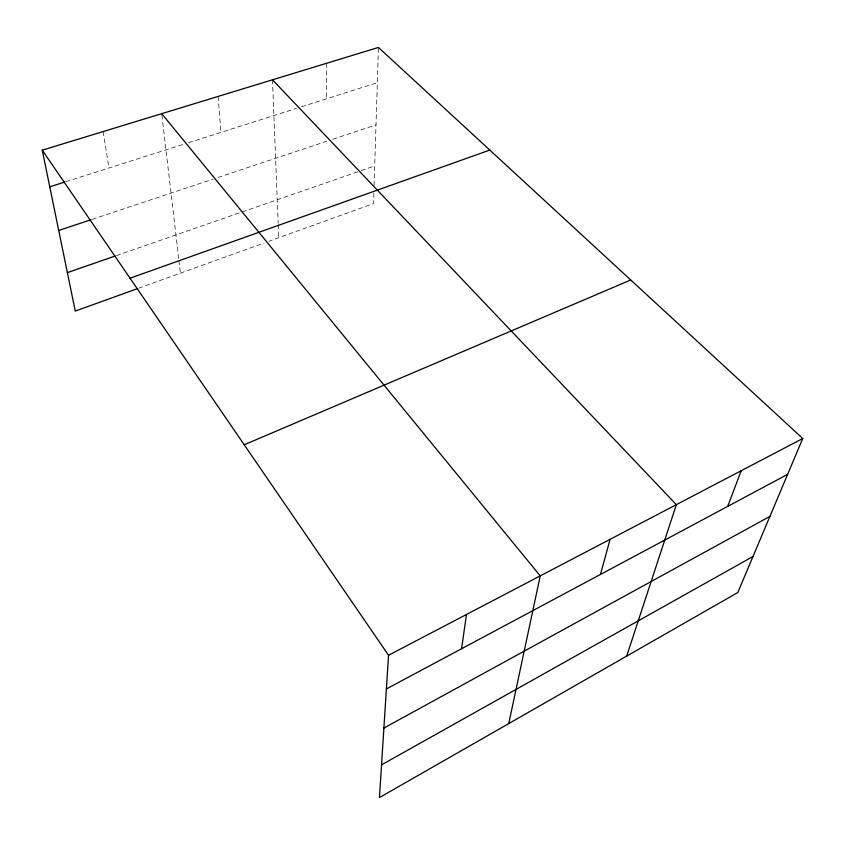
<?xml version="1.0" encoding="UTF-8"?>
<svg xmlns="http://www.w3.org/2000/svg" width="845" height="845" viewBox="0 0 845 845"><rect width="100%" height="100%" fill="white"/><g stroke="black" fill="none" stroke-linecap="round" stroke-linejoin="round"><path stroke-width="0.63" stroke-dasharray="4.22 3.17" d="M373.86 193.178L373.532 203.56L268.816 241.3M374.103 185.393L378.444 47.436M138.58 288.24L263.862 243.096M116.473 255.581L359.97 171.039M361.195 170.616L374.715 165.916M92.285 219.309L213.098 179.098M218.052 177.45L326.677 141.295M332.845 139.245L376.004 124.88M65.804 181.728L183.45 144.315M188.446 142.731L296.458 108.382M301.475 106.787L377.335 82.662M103.143 131.566L108.963 168.007M161.881 114.962L178.781 259.14M178.929 260.418L180.418 273.157M218.137 96.425L220.915 132.401M272.481 79.821L278.163 223.333M278.216 224.643L278.734 237.73M326.445 63.333L326.55 98.812"/><path stroke-width="1.27" d="M42.25 150.178L388.542 655.266L379.458 797.564L737.812 592.525L802.75 438.513L378.444 47.436L42.25 150.178L75.258 311.066L137.355 288.684M461.571 648.749L466.493 614.473M508.743 723.595L540.23 575.889L161.733 113.663M600.457 574.452L610.09 539.332M626.673 656.121L676.359 504.655L272.481 79.821M727.725 506.377L741.181 470.728M381.549 764.852L753.011 556.485M383.894 728.073L769.911 516.411M386.387 688.96L787.646 474.33M388.542 655.266L802.75 438.513M244.226 444.776L630.75 279.98M130.024 278.206L489.804 150.083M67.368 272.629L115.247 256.003M58.727 230.474L91.038 219.721M49.77 186.829L64.569 182.119"/></g></svg>
